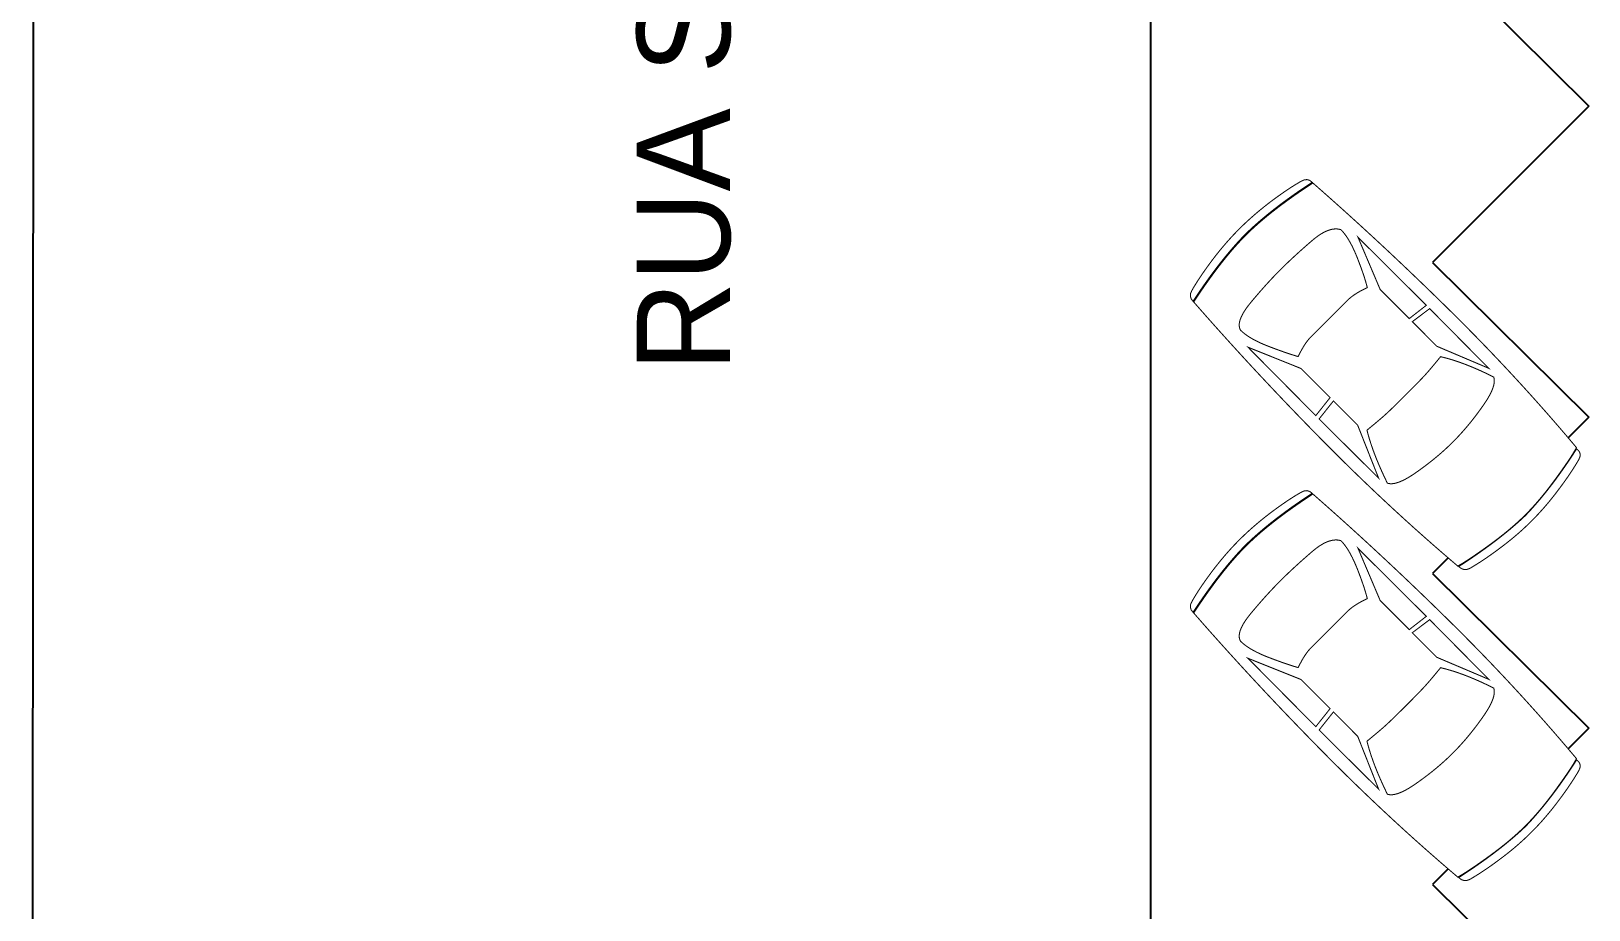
# Model space of a CAD drawing. Extents: x 346 to 515, y 162 to 297.
# Drawn here: x 352.22 to 368.92, y 220.88 to 230.3 of the extents above; entities that cross this region are included whole.
import ezdxf

# ---------------------------------------------------------------- set-up
doc = ezdxf.new("R2010")
doc.units = 0
doc.header["$LTSCALE"] = 35
for name, color, linetype in [('CAMADA_1', 7, 'CONTINUOUS'), ('LOCAÇÃO', 7, 'CONTINUOUS'), ('LPISO', 234, 'CONTINUOUS'), ('TEXTO', 2, 'CONTINUOUS')]:
    doc.layers.add(name, color=color, linetype=linetype)

msp = doc.modelspace()

# ---------------------------------------------------------------- linework, layer by layer
at = {"layer": 'CAMADA_1', "color": 1, "linetype": 'Continuous', "const_width": 0.01109}
for points in [[(365.17541, 228.18236), (365.19352, 228.20028), (365.21185, 228.21809), (365.2304, 228.23579), (365.24916, 228.25339), (365.26814, 228.27089), (365.28734, 228.28829), (365.30675, 228.3056), (365.32637, 228.32282), (365.34622, 228.33994), (365.36629, 228.35697), (365.38657, 228.37392), (365.40706, 228.39078), (365.42778, 228.40755), (365.44871, 228.42425), (365.46986, 228.44087), (365.49122, 228.45741), (365.51281, 228.47387), (365.53752, 228.49222), (365.56179, 228.51004), (365.58563, 228.52732), (365.60905, 228.54406), (365.63203, 228.56026), (365.65461, 228.57592), (365.67677, 228.59103), (365.69852, 228.6056), (365.71986, 228.61963), (365.7408, 228.6331), (365.76135, 228.64603), (365.78151, 228.6584), (365.80128, 228.67023), (365.82067, 228.6815), (365.83968, 228.69221), (365.87075, 228.70558), (365.90001, 228.70784), (365.92763, 228.69899), (365.95378, 228.67904), (365.9297, 228.66331), (365.90587, 228.64761), (365.88227, 228.63192), (365.8589, 228.61624), (365.83577, 228.60058), (365.81287, 228.58494), (365.79021, 228.5693), (365.76778, 228.55369), (365.74559, 228.53808), (365.72364, 228.52249), (365.70191, 228.50692), (365.68043, 228.49136), (365.65919, 228.47581), (365.63818, 228.46028), (365.6174, 228.44475), (365.59687, 228.42924), (365.57657, 228.41374), (365.55651, 228.39826), (365.53669, 228.38278), (365.51711, 228.36732), (365.49776, 228.35187), (365.47865, 228.33643), (365.45979, 228.321), (365.44115, 228.30558), (365.42277, 228.29017), (365.40461, 228.27478), (365.3867, 228.25939), (365.36903, 228.24401), (365.3516, 228.22865), (365.33441, 228.21329), (365.31747, 228.19794), (365.30076, 228.1826), (365.28429, 228.16727), (365.26806, 228.15194), (365.25208, 228.13663), (365.23634, 228.12132), (365.23634, 228.12132), (365.22114, 228.10575), (365.20593, 228.08993), (365.1907, 228.07386), (365.17546, 228.05754), (365.1602, 228.04096), (365.14491, 228.02414), (365.12961, 228.00707), (365.1143, 227.98975), (365.09896, 227.97219), (365.0836, 227.95437), (365.06823, 227.9363), (365.05283, 227.91798), (365.03741, 227.89942), (365.02198, 227.88061), (365.00652, 227.86155), (364.99104, 227.84223), (364.97553, 227.82268), (364.96001, 227.80287), (364.94447, 227.78282), (364.92889, 227.76252), (364.9133, 227.74197), (364.89768, 227.72117), (364.88205, 227.70012), (364.86638, 227.67883), (364.85069, 227.65729), (364.83498, 227.6355), (364.81924, 227.61347), (364.80348, 227.59119), (364.78769, 227.56866), (364.77187, 227.54589), (364.75603, 227.52287), (364.74016, 227.4996), (364.72427, 227.47609), (364.70835, 227.45233), (364.69239, 227.42832), (364.67641, 227.40407), (364.67641, 227.40407), (364.65665, 227.43038), (364.64815, 227.45832), (364.65077, 227.48788), (364.66433, 227.51906), (364.6754, 227.53837), (364.68699, 227.55802), (364.69908, 227.578), (364.71168, 227.59832), (364.72479, 227.61898), (364.73839, 227.64), (364.7525, 227.66136), (364.76712, 227.68308), (364.78223, 227.70517), (364.79783, 227.72762), (364.81394, 227.75044), (364.83053, 227.77363), (364.84763, 227.79721), (364.86521, 227.82117), (364.88328, 227.84552), (364.89964, 227.86693), (364.91609, 227.88814), (364.93264, 227.90915), (364.94929, 227.92996), (364.96603, 227.95057), (364.98287, 227.97098), (364.99982, 227.99119), (365.01687, 228.0112), (365.03403, 228.03102), (365.0513, 228.05063), (365.06868, 228.07005), (365.08617, 228.08926), (365.10378, 228.10828), (365.12151, 228.1271), (365.13935, 228.14572), (365.15732, 228.16414), (365.17541, 228.18236)], [(365.24417, 228.11348), (365.25878, 228.12794), (365.2737, 228.14246), (365.28891, 228.15704), (365.30443, 228.17169), (365.32025, 228.18639), (365.33638, 228.20115), (365.35281, 228.21597), (365.36954, 228.23085), (365.38657, 228.2458), (365.40391, 228.26079), (365.42155, 228.27585), (365.4395, 228.29097), (365.45775, 228.30615), (365.4763, 228.32138), (365.49516, 228.33668), (365.51432, 228.35203), (365.53379, 228.36744), (365.55356, 228.38291), (365.57363, 228.39843), (365.59401, 228.41402), (365.6147, 228.42966), (365.63569, 228.44536), (365.65699, 228.46112), (365.67858, 228.47694), (365.70048, 228.49281), (365.7227, 228.50874), (365.74521, 228.52474), (365.76803, 228.54078), (365.79116, 228.55688), (365.81459, 228.57304), (365.83833, 228.58926), (365.86237, 228.60553), (365.88672, 228.62186), (365.91138, 228.63825), (365.93634, 228.65469), (365.96161, 228.67119), (365.96161, 228.67119), (365.97969, 228.65535), (365.99778, 228.63948), (366.01587, 228.62359), (366.03396, 228.60767), (366.05205, 228.59172), (366.07015, 228.57574), (366.08824, 228.55974), (366.10635, 228.54371), (366.12445, 228.52766), (366.14255, 228.51157), (366.16066, 228.49546), (366.17877, 228.47933), (366.19688, 228.46316), (366.215, 228.44697), (366.23311, 228.43075), (366.25123, 228.41451), (366.26935, 228.39824), (366.28748, 228.38194), (366.3056, 228.36562), (366.32373, 228.34927), (366.34186, 228.33289), (366.35999, 228.31648), (366.37813, 228.30005), (366.39627, 228.2836), (366.4144, 228.26711), (366.43254, 228.2506), (366.45069, 228.23406), (366.46883, 228.2175), (366.48698, 228.2009), (366.50513, 228.18429), (366.52328, 228.16764), (366.54144, 228.15097), (366.55959, 228.13427), (366.57775, 228.11755), (366.59591, 228.10079), (366.61407, 228.08402), (366.63224, 228.06721), (366.6504, 228.05038), (366.66857, 228.03352), (366.68674, 228.01664), (366.70491, 227.99973), (366.72309, 227.98279), (366.74126, 227.96583), (366.75944, 227.94884), (366.77762, 227.93182), (366.7958, 227.91478), (366.81399, 227.89771), (366.83217, 227.88061), (366.85036, 227.86349), (366.86855, 227.84634), (366.88675, 227.82916), (366.90494, 227.81196), (366.92313, 227.79473), (366.94133, 227.77748), (366.95953, 227.7602), (366.97773, 227.74289), (366.99594, 227.72555), (367.01414, 227.70819), (367.03235, 227.69081), (367.05056, 227.67339), (367.06877, 227.65595), (367.08698, 227.63849), (367.10519, 227.621), (367.12341, 227.60348), (367.14163, 227.58593), (367.15985, 227.56836), (367.17807, 227.55076), (367.19629, 227.53314), (367.21452, 227.51549), (367.23274, 227.49781), (367.25097, 227.48011), (367.2692, 227.46238), (367.28743, 227.44462), (367.30566, 227.42684), (367.3239, 227.40904), (367.34214, 227.3912), (367.36038, 227.37334), (367.37861, 227.35546), (367.39685, 227.33754), (367.4151, 227.31961), (367.4151, 227.31961), (367.43288, 227.30208), (367.45064, 227.28455), (367.46838, 227.26701), (367.48608, 227.24944), (367.50376, 227.23187), (367.52142, 227.21428), (367.53904, 227.19667), (367.55664, 227.17906), (367.57422, 227.16142), (367.59177, 227.14378), (367.60929, 227.12612), (367.62678, 227.10844), (367.64425, 227.09075), (367.6617, 227.07305), (367.67911, 227.05534), (367.6965, 227.03761), (367.71387, 227.01986), (367.7312, 227.0021), (367.74852, 226.98433), (367.7658, 226.96654), (367.78306, 226.94874), (367.80029, 226.93093), (367.8175, 226.9131), (367.83468, 226.89525), (367.85183, 226.87739), (367.86896, 226.85952), (367.88606, 226.84163), (367.90314, 226.82374), (367.92019, 226.80582), (367.93721, 226.78789), (367.9542, 226.76995), (367.97118, 226.75199), (367.98812, 226.73402), (368.00504, 226.71603), (368.02193, 226.69803), (368.0388, 226.68002), (368.05564, 226.66199), (368.07245, 226.64394), (368.08924, 226.62588), (368.106, 226.60781), (368.12274, 226.58973), (368.13945, 226.57162), (368.15613, 226.55351), (368.17279, 226.53538), (368.18942, 226.51724), (368.20602, 226.49908), (368.2226, 226.4809), (368.23916, 226.46272), (368.25569, 226.44452), (368.27219, 226.4263), (368.28866, 226.40807), (368.30511, 226.38982), (368.32153, 226.37157), (368.33793, 226.35329), (368.3543, 226.335), (368.37065, 226.3167), (368.38697, 226.29838), (368.40326, 226.28005), (368.41953, 226.2617), (368.43577, 226.24334), (368.45199, 226.22497), (368.46818, 226.20657), (368.48434, 226.18817), (368.50048, 226.16975), (368.5166, 226.15132), (368.53268, 226.13287), (368.54874, 226.11441), (368.56478, 226.09593), (368.58079, 226.07744), (368.59677, 226.05893), (368.61273, 226.04041), (368.62866, 226.02187), (368.64457, 226.00332), (368.66045, 225.98476), (368.6763, 225.96618), (368.69213, 225.94758), (368.70794, 225.92897), (368.72371, 225.91035), (368.73947, 225.89171), (368.75519, 225.87306), (368.77089, 225.85439), (368.78657, 225.8357), (368.78657, 225.8357), (368.77908, 225.82189), (368.77057, 225.80692), (368.76104, 225.7908), (368.75049, 225.77352), (368.73894, 225.75509), (368.72638, 225.73552), (368.71282, 225.71481), (368.69825, 225.69296), (368.68268, 225.66998), (368.66612, 225.64586), (368.64857, 225.62061), (368.63002, 225.59423), (368.6105, 225.56673), (368.58998, 225.53811), (368.56849, 225.50838), (368.55189, 225.48568), (368.53531, 225.4633), (368.51875, 225.44123), (368.50221, 225.41948), (368.48569, 225.39804), (368.46918, 225.37691), (368.45268, 225.3561), (368.43619, 225.3356), (368.4197, 225.31541), (368.40322, 225.29554), (368.38673, 225.27598), (368.37025, 225.25674), (368.35376, 225.23781), (368.33726, 225.21919), (368.32075, 225.20088), (368.30423, 225.18289), (368.2877, 225.16521), (368.27114, 225.14785), (368.25457, 225.1308), (368.23797, 225.11407), (368.2212, 225.0975), (368.20412, 225.08096), (368.18674, 225.06444), (368.16903, 225.04795), (368.15102, 225.03146), (368.13269, 225.015), (368.11406, 224.99855), (368.09511, 224.98212), (368.07586, 224.96569), (368.0563, 224.94928), (368.03644, 224.93287), (368.01626, 224.91647), (367.99579, 224.90006), (367.975, 224.88366), (367.95391, 224.86726), (367.93252, 224.85086), (367.91082, 224.83445), (367.88883, 224.81803), (367.86652, 224.8016), (367.84392, 224.78516), (367.81431, 224.76389), (367.78579, 224.74357), (367.75836, 224.72419), (367.73202, 224.70577), (367.70678, 224.68831), (367.68263, 224.67179), (367.65956, 224.65622), (367.6376, 224.64161), (367.61673, 224.62795), (367.59695, 224.61524), (367.57826, 224.60348), (367.56067, 224.59267), (367.54416, 224.58281), (367.52876, 224.57391), (367.51444, 224.56595), (367.51444, 224.56595), (367.49585, 224.58173), (367.47727, 224.59753), (367.45871, 224.61335), (367.44016, 224.6292), (367.42163, 224.64507), (367.40311, 224.66097), (367.3846, 224.67689), (367.36611, 224.69284), (367.34763, 224.70881), (367.32917, 224.72481), (367.31072, 224.74083), (367.29228, 224.75688), (367.27386, 224.77295), (367.25544, 224.78904), (367.23705, 224.80517), (367.21867, 224.82131), (367.2003, 224.83748), (367.18194, 224.85368), (367.1636, 224.8699), (367.14528, 224.88615), (367.12696, 224.90242), (367.10866, 224.91871), (367.09037, 224.93503), (367.0721, 224.95138), (367.05384, 224.96775), (367.0356, 224.98414), (367.01736, 225.00056), (366.99914, 225.01701), (366.98094, 225.03348), (366.96275, 225.04997), (366.94457, 225.06649), (366.9264, 225.08303), (366.90825, 225.0996), (366.89011, 225.1162), (366.87199, 225.13281), (366.85388, 225.14946), (366.83578, 225.16613), (366.81769, 225.18282), (366.79962, 225.19954), (366.78156, 225.21628), (366.76352, 225.23305), (366.74549, 225.24984), (366.72747, 225.26666), (366.70946, 225.2835), (366.69147, 225.30037), (366.67349, 225.31726), (366.65553, 225.33418), (366.63757, 225.35112), (366.61963, 225.36809), (366.6017, 225.38508), (366.58379, 225.4021), (366.56589, 225.41914), (366.548, 225.4362), (366.53013, 225.45329), (366.51227, 225.47041), (366.49442, 225.48755), (366.47658, 225.50472), (366.45876, 225.52191), (366.44095, 225.53912), (366.42315, 225.55636), (366.40537, 225.57363), (366.3876, 225.59092), (366.36984, 225.60823), (366.35209, 225.62557), (366.33436, 225.64294), (366.31664, 225.66032), (366.29893, 225.67774), (366.28124, 225.69518), (366.26356, 225.71264), (366.24589, 225.73013), (366.22823, 225.74765), (366.21059, 225.76518), (366.19296, 225.78275), (366.17534, 225.80034), (366.15773, 225.81795), (366.14014, 225.83558), (366.12256, 225.85325), (366.105, 225.87094), (366.08744, 225.88865), (366.0699, 225.90639), (366.05237, 225.92415), (366.03485, 225.94194), (366.03485, 225.94194), (366.01691, 225.96018), (365.999, 225.97843), (365.98112, 225.99666), (365.96326, 226.0149), (365.94543, 226.03314), (365.92762, 226.05138), (365.90984, 226.06961), (365.89209, 226.08784), (365.87436, 226.10607), (365.85666, 226.12431), (365.83899, 226.14253), (365.82134, 226.16076), (365.80372, 226.17898), (365.78612, 226.19721), (365.76856, 226.21543), (365.75101, 226.23365), (365.7335, 226.25187), (365.71601, 226.27008), (365.69855, 226.28829), (365.68111, 226.30651), (365.6637, 226.32472), (365.64632, 226.34292), (365.62896, 226.36113), (365.61163, 226.37934), (365.59432, 226.39754), (365.57705, 226.41575), (365.5598, 226.43395), (365.54258, 226.45215), (365.52538, 226.47034), (365.50821, 226.48854), (365.49107, 226.50673), (365.47395, 226.52493), (365.45686, 226.54312), (365.4398, 226.56131), (365.42276, 226.57949), (365.40575, 226.59768), (365.38877, 226.61587), (365.37182, 226.63405), (365.35489, 226.65223), (365.33799, 226.67041), (365.32111, 226.68859), (365.30426, 226.70676), (365.28744, 226.72493), (365.27065, 226.74311), (365.25388, 226.76128), (365.23714, 226.77945), (365.22043, 226.79762), (365.20375, 226.81578), (365.18709, 226.83395), (365.17046, 226.85211), (365.15385, 226.87027), (365.13728, 226.88843), (365.12073, 226.90659), (365.1042, 226.92475), (365.08771, 226.9429), (365.07124, 226.96105), (365.0548, 226.9792), (365.03839, 226.99735), (365.022, 227.0155), (365.00564, 227.03365), (364.98931, 227.05179), (364.97301, 227.06993), (364.95673, 227.08807), (364.94048, 227.10621), (364.92426, 227.12435), (364.90807, 227.14249), (364.8919, 227.16062), (364.87576, 227.17875), (364.85965, 227.19689), (364.84357, 227.21502), (364.82751, 227.23314), (364.81148, 227.25127), (364.79548, 227.26939), (364.77951, 227.28752), (364.76356, 227.30564), (364.74764, 227.32376), (364.73175, 227.34188), (364.71589, 227.35999), (364.70005, 227.37811), (364.68425, 227.39622), (364.68425, 227.39622), (364.70093, 227.4216), (364.71756, 227.44666), (364.73412, 227.47141), (364.75061, 227.49585), (364.76704, 227.51998), (364.7834, 227.54378), (364.7997, 227.56728), (364.81594, 227.59046), (364.83211, 227.61334), (364.84821, 227.63589), (364.86425, 227.65814), (364.88022, 227.68008), (364.89614, 227.7017), (364.91198, 227.72301), (364.92776, 227.74401), (364.94348, 227.7647), (364.95913, 227.78507), (364.97471, 227.80514), (364.99024, 227.8249), (365.00569, 227.84435), (365.02108, 227.86348), (365.03641, 227.88231), (365.05167, 227.90083), (365.06686, 227.91903), (365.08199, 227.93693), (365.09706, 227.95452), (365.11206, 227.9718), (365.127, 227.98877), (365.14188, 228.00544), (365.15668, 228.02179), (365.17143, 228.03784), (365.18611, 228.05358), (365.20072, 228.06902), (365.21527, 228.08414), (365.22975, 228.09896), (365.24417, 228.11348)], [(365.61404, 227.74291), (365.59826, 227.72706), (365.58229, 227.71083), (365.56615, 227.69424), (365.54983, 227.67726), (365.53333, 227.65989), (365.51664, 227.64215), (365.49977, 227.62402), (365.48272, 227.60549), (365.46548, 227.58658), (365.44806, 227.56727), (365.43045, 227.54756), (365.41265, 227.52745), (365.39466, 227.50694), (365.37649, 227.48603), (365.35812, 227.4647), (365.33956, 227.44296), (365.32081, 227.42081), (365.30187, 227.39825), (365.27701, 227.36753), (365.25475, 227.33805), (365.23512, 227.3098), (365.21811, 227.28279), (365.20374, 227.25701), (365.19202, 227.23246), (365.18295, 227.20915), (365.17655, 227.18707), (365.17282, 227.16623), (365.17178, 227.14663), (365.17343, 227.12825), (365.17778, 227.11111), (365.18485, 227.09521), (365.18485, 227.09521), (365.19957, 227.08117), (365.21563, 227.06723), (365.23301, 227.05341), (365.25173, 227.0397), (365.27177, 227.02613), (365.29315, 227.01269), (365.31585, 226.9994), (365.33988, 226.98627), (365.36525, 226.97331), (365.39194, 226.96052), (365.41997, 226.94793), (365.44932, 226.93553), (365.48, 226.92333), (365.51087, 226.9115), (365.54078, 226.9002), (365.56971, 226.88943), (365.59766, 226.8792), (365.62462, 226.86951), (365.65059, 226.86035), (365.67556, 226.85173), (365.69952, 226.84366), (365.72246, 226.83613), (365.74438, 226.82915), (365.76528, 226.82272), (365.78513, 226.81685), (365.80394, 226.81153), (365.80394, 226.81153), (365.81933, 226.84274), (365.83465, 226.87198), (365.84991, 226.89924), (365.8651, 226.92454), (365.88022, 226.9479), (365.89527, 226.96934), (365.91026, 226.98885), (365.92519, 227.00647), (365.94004, 227.0222), (365.95401, 227.03615), (365.96924, 227.05135), (365.98574, 227.06781), (366.0035, 227.08555), (366.02255, 227.10455), (366.04287, 227.12484), (366.06448, 227.14641), (366.08739, 227.16927), (366.11159, 227.19343), (366.13709, 227.21888), (366.16238, 227.24413), (366.18647, 227.26817), (366.20934, 227.291), (366.23099, 227.31261), (366.25142, 227.333), (366.27062, 227.35217), (366.28859, 227.3701), (366.30531, 227.38679), (366.32079, 227.40224), (366.33502, 227.41644), (366.33502, 227.41644), (366.35078, 227.43127), (366.36841, 227.44614), (366.38791, 227.46105), (366.40928, 227.47598), (366.43252, 227.49091), (366.45764, 227.50583), (366.48462, 227.52073), (366.51348, 227.53559), (366.54421, 227.5504), (366.53948, 227.56978), (366.53411, 227.59012), (366.52811, 227.61141), (366.52148, 227.63365), (366.51423, 227.65684), (366.50636, 227.68098), (366.49789, 227.70607), (366.48883, 227.7321), (366.47917, 227.75907), (366.46892, 227.78697), (366.4581, 227.81581), (366.44671, 227.84559), (366.43476, 227.8763), (366.42226, 227.90665), (366.40964, 227.93575), (366.39689, 227.96359), (366.38402, 227.99017), (366.37102, 228.01548), (366.3579, 228.0395), (366.34465, 228.06223), (366.33128, 228.08365), (366.31778, 228.10376), (366.30416, 228.12255), (366.29042, 228.14001), (366.27654, 228.15612), (366.26254, 228.17089), (366.24395, 228.17583), (366.22474, 228.17866), (366.20492, 228.17938), (366.18447, 228.178), (366.16342, 228.17451), (366.14175, 228.16892), (366.11946, 228.16122), (366.09656, 228.15142), (366.07304, 228.13951), (366.0489, 228.12549), (366.02416, 228.10937), (365.99879, 228.09114), (365.97281, 228.0708), (365.94622, 228.04836), (365.94622, 228.04836), (365.92407, 228.02924), (365.90225, 228.01026), (365.88076, 227.99143), (365.85959, 227.97274), (365.83875, 227.95419), (365.81823, 227.93579), (365.79804, 227.91753), (365.77817, 227.89942), (365.75864, 227.88146), (365.73942, 227.86363), (365.72054, 227.84596), (365.70197, 227.82842), (365.68373, 227.81103), (365.66582, 227.79378), (365.64824, 227.77668), (365.63098, 227.75972), (365.61404, 227.74291)], [(366.68269, 227.53023), (366.99426, 227.21808), (367.17732, 227.36078), (366.4454, 228.08884), (366.68269, 227.53023)], [(367.8457, 226.68592), (367.21301, 227.32503), (367.02733, 227.18495), (367.29015, 226.92163), (367.8457, 226.68592)], [(365.26569, 226.91134), (365.99238, 226.17805), (366.14588, 226.37129), (365.83432, 226.68345), (365.26569, 226.91134)], [(366.95516, 226.39928), (366.92769, 226.37192), (366.90178, 226.34622), (366.87742, 226.32216), (366.8546, 226.29975), (366.83331, 226.27896), (366.81354, 226.2598), (366.79527, 226.24224), (366.77849, 226.22629), (366.7632, 226.21192), (366.74939, 226.19912), (366.73553, 226.18654), (366.72011, 226.17282), (366.70312, 226.15795), (366.68459, 226.14196), (366.6645, 226.12483), (366.64288, 226.10659), (366.61971, 226.08722), (366.59501, 226.06675), (366.56878, 226.04517), (366.54103, 226.02249), (366.54651, 226.00115), (366.5523, 225.97962), (366.55841, 225.9579), (366.56484, 225.93599), (366.57158, 225.91387), (366.57865, 225.89156), (366.58602, 225.86905), (366.59372, 225.84634), (366.60173, 225.82342), (366.61006, 225.8003), (366.61871, 225.77697), (366.62768, 225.75344), (366.63696, 225.7297), (366.64656, 225.70575), (366.65648, 225.68158), (366.66671, 225.65721), (366.67727, 225.63261), (366.68814, 225.6078), (366.69932, 225.58277), (366.71083, 225.55752), (366.72265, 225.53206), (366.73479, 225.50636), (366.74725, 225.48045), (366.76002, 225.45431), (366.77562, 225.45017), (366.79267, 225.44823), (366.81118, 225.44851), (366.83115, 225.45101), (366.85257, 225.45574), (366.87545, 225.46271), (366.89978, 225.47194), (366.92557, 225.48343), (366.95281, 225.49719), (366.98151, 225.51322), (367.01167, 225.53155), (367.04328, 225.55217), (367.07635, 225.57511), (367.09932, 225.59135), (367.12198, 225.60766), (367.14434, 225.62405), (367.1664, 225.6405), (367.18814, 225.65701), (367.20958, 225.67358), (367.23071, 225.69021), (367.25153, 225.7069), (367.27204, 225.72364), (367.29224, 225.74044), (367.31213, 225.75728), (367.33171, 225.77418), (367.35097, 225.79111), (367.36992, 225.8081), (367.38855, 225.82512), (367.40687, 225.84218), (367.42488, 225.85927), (367.44256, 225.8764), (367.45993, 225.89356), (367.45993, 225.89356), (367.47738, 225.91115), (367.49476, 225.92902), (367.51206, 225.94717), (367.5293, 225.9656), (367.54647, 225.98431), (367.56357, 226.00331), (367.5806, 226.0226), (367.59756, 226.04218), (367.61446, 226.06205), (367.63129, 226.08222), (367.64806, 226.10269), (367.66477, 226.12346), (367.68141, 226.14453), (367.69799, 226.1659), (367.71451, 226.18759), (367.73097, 226.20958), (367.74737, 226.23188), (367.76371, 226.2545), (367.77999, 226.27743), (367.77999, 226.27743), (367.8028, 226.31027), (367.82332, 226.34168), (367.84156, 226.37166), (367.85753, 226.40021), (367.87123, 226.42732), (367.88266, 226.45298), (367.89183, 226.47719), (367.89874, 226.49995), (367.90341, 226.52126), (367.90582, 226.54109), (367.90599, 226.55947), (367.90393, 226.57637), (367.89963, 226.59178), (367.87309, 226.60502), (367.84681, 226.6179), (367.82077, 226.63041), (367.79499, 226.64256), (367.76945, 226.65434), (367.74416, 226.66577), (367.71912, 226.67684), (367.69433, 226.68754), (367.66978, 226.69788), (367.64547, 226.70787), (367.62141, 226.7175), (367.59758, 226.72676), (367.574, 226.73567), (367.55066, 226.74422), (367.52755, 226.75241), (367.50468, 226.76024), (367.48205, 226.76772), (367.45965, 226.77484), (367.43749, 226.78161), (367.41556, 226.78802), (367.39385, 226.79407), (367.37238, 226.79977), (367.35114, 226.80511), (367.33012, 226.8101), (367.30577, 226.78024), (367.28272, 226.7522), (367.26097, 226.72599), (367.24054, 226.70159), (367.22142, 226.67903), (367.20364, 226.65832), (367.18719, 226.63945), (367.17208, 226.62244), (367.15833, 226.60729), (367.14546, 226.59346), (367.13092, 226.57805), (367.11472, 226.5611), (367.09686, 226.54259), (367.07734, 226.52254), (367.05618, 226.50095), (367.03337, 226.47782), (367.00893, 226.45316), (366.98286, 226.42698), (366.95516, 226.39928)], [(366.44178, 226.07484), (366.18156, 226.33555), (366.02806, 226.14231), (366.66599, 225.50841), (366.44178, 226.07484)], [(368.24232, 225.10971), (368.25779, 225.12599), (368.27324, 225.14248), (368.28868, 225.15917), (368.3041, 225.17608), (368.31951, 225.19319), (368.3349, 225.2105), (368.35027, 225.22802), (368.36563, 225.24575), (368.38097, 225.26369), (368.3963, 225.28182), (368.41161, 225.30016), (368.42691, 225.3187), (368.44218, 225.33744), (368.45744, 225.35639), (368.47269, 225.37553), (368.48792, 225.39487), (368.50314, 225.41442), (368.51834, 225.43416), (368.53351, 225.4541), (368.54868, 225.47423), (368.56383, 225.49456), (368.57896, 225.51509), (368.59409, 225.53581), (368.60919, 225.55673), (368.62427, 225.57784), (368.63934, 225.59914), (368.6544, 225.62064), (368.66944, 225.64232), (368.68446, 225.6642), (368.69947, 225.68627), (368.71446, 225.70853), (368.72943, 225.73097), (368.74439, 225.75361), (368.75933, 225.77643), (368.77426, 225.79944), (368.78917, 225.82263), (368.78917, 225.82263), (368.81365, 225.79841), (368.82571, 225.77142), (368.82536, 225.74151), (368.81259, 225.7085), (368.80137, 225.68934), (368.78967, 225.6698), (368.7775, 225.6499), (368.76486, 225.62964), (368.75174, 225.60902), (368.73815, 225.58805), (368.72406, 225.56672), (368.70949, 225.54504), (368.69444, 225.52302), (368.67889, 225.50065), (368.66284, 225.47795), (368.6463, 225.45491), (368.62926, 225.43153), (368.6117, 225.40782), (368.59364, 225.38378), (368.57757, 225.36237), (368.56138, 225.34116), (368.54505, 225.32016), (368.52861, 225.29935), (368.51204, 225.27875), (368.49536, 225.25835), (368.47855, 225.23816), (368.46162, 225.21818), (368.44458, 225.19841), (368.42742, 225.17884), (368.41014, 225.15948), (368.39275, 225.14033), (368.37525, 225.1214), (368.35763, 225.10267), (368.3399, 225.08417), (368.32206, 225.06587), (368.30412, 225.0478), (368.28587, 225.02975), (368.26744, 225.01184), (368.24883, 224.99407), (368.23002, 224.97644), (368.21103, 224.95895), (368.19185, 224.94159), (368.17247, 224.92437), (368.1529, 224.90727), (368.13313, 224.8903), (368.11316, 224.87346), (368.09299, 224.85674), (368.07261, 224.84015), (368.05203, 224.82367), (368.03124, 224.80731), (368.01024, 224.79106), (367.98903, 224.77493), (367.9676, 224.75891), (367.94353, 224.74089), (367.91979, 224.72338), (367.89638, 224.70638), (367.8733, 224.68988), (367.85056, 224.67388), (367.82817, 224.65837), (367.80611, 224.64335), (367.78441, 224.62883), (367.76306, 224.61479), (367.74205, 224.60123), (367.72141, 224.58815), (367.70113, 224.57554), (367.68121, 224.56342), (367.66165, 224.55176), (367.64247, 224.54057), (367.6111, 224.52952), (367.58105, 224.52908), (367.55231, 224.53943), (367.52489, 224.56072), (367.54861, 224.57608), (367.57211, 224.59143), (367.5954, 224.60677), (367.61847, 224.6221), (367.64134, 224.63741), (367.66398, 224.65272), (367.68641, 224.66802), (367.70863, 224.68331), (367.73063, 224.69859), (367.75241, 224.71387), (367.77398, 224.72913), (367.79533, 224.74439), (367.81647, 224.75965), (367.83738, 224.7749), (367.85809, 224.79014), (367.87857, 224.80537), (367.89884, 224.82061), (367.91889, 224.83583), (367.93872, 224.85106), (367.95833, 224.86628), (367.97773, 224.8815), (367.99691, 224.89671), (368.01586, 224.91192), (368.0346, 224.92713), (368.05312, 224.94234), (368.07142, 224.95755), (368.0895, 224.97276), (368.10737, 224.98797), (368.12501, 225.00318), (368.14243, 225.01839), (368.15963, 225.03361), (368.17661, 225.04882), (368.19337, 225.06404), (368.20991, 225.07926), (368.22622, 225.09448), (368.24232, 225.10971)], [(365.17543, 224.84883), (365.19354, 224.86674), (365.21187, 224.88455), (365.23042, 224.90225), (365.24918, 224.91986), (365.26816, 224.93736), (365.28736, 224.95476), (365.30677, 224.97207), (365.32639, 224.98928), (365.34624, 225.00641), (365.36631, 225.02344), (365.38659, 225.04038), (365.40708, 225.05724), (365.4278, 225.07402), (365.44873, 225.09072), (365.46988, 225.10733), (365.49124, 225.12387), (365.51283, 225.14034), (365.53754, 225.15869), (365.56181, 225.17651), (365.58565, 225.19378), (365.60907, 225.21052), (365.63205, 225.22672), (365.65463, 225.24238), (365.67679, 225.2575), (365.69853, 225.27207), (365.71988, 225.28609), (365.74082, 225.29957), (365.76137, 225.3125), (365.78153, 225.32487), (365.8013, 225.3367), (365.82069, 225.34797), (365.8397, 225.35868), (365.87077, 225.37204), (365.90003, 225.37431), (365.92765, 225.36546), (365.95379, 225.3455), (365.92972, 225.32978), (365.90589, 225.31408), (365.88229, 225.29839), (365.85892, 225.28271), (365.83579, 225.26705), (365.81289, 225.2514), (365.79023, 225.23577), (365.7678, 225.22015), (365.74561, 225.20455), (365.72365, 225.18896), (365.70193, 225.17339), (365.68045, 225.15782), (365.65921, 225.14228), (365.6382, 225.12674), (365.61742, 225.11122), (365.59689, 225.09571), (365.57659, 225.08021), (365.55653, 225.06472), (365.53671, 225.04925), (365.51712, 225.03379), (365.49778, 225.01834), (365.47867, 225.0029), (365.45981, 224.98747), (365.44117, 224.97205), (365.42278, 224.95664), (365.40463, 224.94125), (365.38672, 224.92586), (365.36905, 224.91048), (365.35162, 224.89511), (365.33443, 224.87975), (365.31749, 224.86441), (365.30078, 224.84907), (365.28431, 224.83373), (365.26808, 224.81841), (365.2521, 224.8031), (365.23636, 224.78779), (365.23636, 224.78779), (365.22116, 224.77222), (365.20595, 224.7564), (365.19072, 224.74032), (365.17548, 224.724), (365.16022, 224.70743), (365.14493, 224.69061), (365.12963, 224.67354), (365.11432, 224.65622), (365.09898, 224.63865), (365.08362, 224.62083), (365.06825, 224.60277), (365.05285, 224.58445), (365.03743, 224.56589), (365.022, 224.54707), (365.00654, 224.52801), (364.99105, 224.5087), (364.97555, 224.48915), (364.96003, 224.46934), (364.94448, 224.44928), (364.92891, 224.42898), (364.91332, 224.40843), (364.8977, 224.38764), (364.88207, 224.36659), (364.8664, 224.3453), (364.85071, 224.32376), (364.835, 224.30197), (364.81926, 224.27994), (364.8035, 224.25766), (364.78771, 224.23513), (364.77189, 224.21236), (364.75605, 224.18933), (364.74018, 224.16607), (364.72429, 224.14255), (364.70836, 224.11879), (364.69241, 224.09479), (364.67643, 224.07053), (364.67643, 224.07053), (364.65667, 224.09685), (364.64817, 224.12479), (364.65079, 224.15434), (364.66435, 224.18552), (364.67542, 224.20484), (364.68701, 224.22449), (364.6991, 224.24447), (364.7117, 224.26479), (364.72481, 224.28545), (364.73841, 224.30646), (364.75252, 224.32783), (364.76713, 224.34955), (364.78224, 224.37163), (364.79785, 224.39408), (364.81396, 224.41691), (364.83055, 224.4401), (364.84765, 224.46368), (364.86523, 224.48764), (364.8833, 224.51199), (364.89966, 224.5334), (364.91611, 224.55461), (364.93266, 224.57562), (364.94931, 224.59642), (364.96605, 224.61703), (364.98289, 224.63744), (364.99984, 224.65766), (365.01689, 224.67767), (365.03405, 224.69748), (365.05132, 224.7171), (365.0687, 224.73651), (365.08619, 224.75573), (365.1038, 224.77475), (365.12153, 224.79357), (365.13937, 224.81219), (365.15734, 224.83061), (365.17543, 224.84883)], [(365.24419, 224.77994), (365.2588, 224.79441), (365.27372, 224.80893), (365.28893, 224.82351), (365.30445, 224.83815), (365.32027, 224.85286), (365.3364, 224.86762), (365.35283, 224.88244), (365.36956, 224.89732), (365.38659, 224.91226), (365.40393, 224.92726), (365.42157, 224.94232), (365.43952, 224.95744), (365.45777, 224.97262), (365.47632, 224.98785), (365.49518, 225.00314), (365.51434, 225.0185), (365.53381, 225.03391), (365.55358, 225.04938), (365.57365, 225.0649), (365.59403, 225.08049), (365.61472, 225.09613), (365.63571, 225.11183), (365.657, 225.12759), (365.6786, 225.14341), (365.7005, 225.15928), (365.72272, 225.17521), (365.74523, 225.1912), (365.76805, 225.20725), (365.79118, 225.22335), (365.81461, 225.23951), (365.83835, 225.25573), (365.86239, 225.272), (365.88674, 225.28833), (365.9114, 225.30472), (365.93636, 225.32116), (365.96163, 225.33766), (365.96163, 225.33766), (365.97971, 225.32182), (365.9978, 225.30595), (366.01588, 225.29006), (366.03398, 225.27413), (366.05207, 225.25818), (366.07017, 225.24221), (366.08826, 225.22621), (366.10636, 225.21018), (366.12447, 225.19412), (366.14257, 225.17804), (366.16068, 225.16193), (366.17879, 225.1458), (366.1969, 225.12963), (366.21502, 225.11344), (366.23313, 225.09722), (366.25125, 225.08098), (366.26937, 225.06471), (366.2875, 225.04841), (366.30562, 225.03209), (366.32375, 225.01574), (366.34188, 224.99936), (366.36001, 224.98295), (366.37815, 224.96652), (366.39629, 224.95006), (366.41442, 224.93358), (366.43256, 224.91707), (366.45071, 224.90053), (366.46885, 224.88396), (366.487, 224.86737), (366.50515, 224.85075), (366.5233, 224.83411), (366.54145, 224.81744), (366.55961, 224.80074), (366.57777, 224.78401), (366.59593, 224.76726), (366.61409, 224.75049), (366.63226, 224.73368), (366.65042, 224.71685), (366.66859, 224.69999), (366.68676, 224.68311), (366.70493, 224.6662), (366.72311, 224.64926), (366.74128, 224.63229), (366.75946, 224.6153), (366.77764, 224.59829), (366.79582, 224.58124), (366.81401, 224.56418), (366.83219, 224.54708), (366.85038, 224.52996), (366.86857, 224.51281), (366.88677, 224.49563), (366.90496, 224.47843), (366.92315, 224.4612), (366.94135, 224.44394), (366.95955, 224.42666), (366.97775, 224.40935), (366.99596, 224.39202), (367.01416, 224.37466), (367.03237, 224.35727), (367.05058, 224.33986), (367.06879, 224.32242), (367.087, 224.30495), (367.10521, 224.28746), (367.12343, 224.26994), (367.14165, 224.2524), (367.15986, 224.23483), (367.17809, 224.21723), (367.19631, 224.1996), (367.21454, 224.18196), (367.23276, 224.16428), (367.25099, 224.14657), (367.26922, 224.12885), (367.28745, 224.11109), (367.30568, 224.09331), (367.32392, 224.0755), (367.34216, 224.05767), (367.3604, 224.03981), (367.37863, 224.02193), (367.39687, 224.00401), (367.41512, 223.98607), (367.41512, 223.98607), (367.4329, 223.96855), (367.45066, 223.95102), (367.4684, 223.93347), (367.4861, 223.91591), (367.50378, 223.89834), (367.52144, 223.88074), (367.53906, 223.86314), (367.55666, 223.84552), (367.57424, 223.82789), (367.59179, 223.81025), (367.60931, 223.79259), (367.6268, 223.77491), (367.64427, 223.75722), (367.66172, 223.73952), (367.67913, 223.7218), (367.69652, 223.70407), (367.71389, 223.68633), (367.73122, 223.66857), (367.74854, 223.6508), (367.76582, 223.63301), (367.78308, 223.61521), (367.80031, 223.59739), (367.81752, 223.57956), (367.8347, 223.56172), (367.85185, 223.54386), (367.86898, 223.52599), (367.88608, 223.5081), (367.90316, 223.4902), (367.92021, 223.47229), (367.93723, 223.45436), (367.95422, 223.43641), (367.9712, 223.41846), (367.98814, 223.40048), (368.00506, 223.3825), (368.02195, 223.3645), (368.03882, 223.34648), (368.05566, 223.32846), (368.07247, 223.31041), (368.08926, 223.29235), (368.10602, 223.27428), (368.12276, 223.25619), (368.13947, 223.23809), (368.15615, 223.21998), (368.17281, 223.20185), (368.18944, 223.1837), (368.20604, 223.16555), (368.22262, 223.14737), (368.23918, 223.12918), (368.25571, 223.11098), (368.2722, 223.09277), (368.28868, 223.07454), (368.30513, 223.05629), (368.32155, 223.03803), (368.33795, 223.01976), (368.35432, 223.00147), (368.37067, 222.98316), (368.38699, 222.96485), (368.40328, 222.94652), (368.41955, 222.92817), (368.43579, 222.90981), (368.45201, 222.89143), (368.4682, 222.87304), (368.48436, 222.85464), (368.5005, 222.83622), (368.51662, 222.81779), (368.5327, 222.79934), (368.54876, 222.78088), (368.5648, 222.7624), (368.58081, 222.7439), (368.59679, 222.7254), (368.61275, 222.70688), (368.62868, 222.68834), (368.64459, 222.66979), (368.66047, 222.65122), (368.67632, 222.63264), (368.69215, 222.61405), (368.70796, 222.59544), (368.72373, 222.57682), (368.73949, 222.55818), (368.75521, 222.53952), (368.77091, 222.52086), (368.78659, 222.50217), (368.78659, 222.50217), (368.7791, 222.48836), (368.77059, 222.47339), (368.76106, 222.45726), (368.75051, 222.43999), (368.73896, 222.42156), (368.7264, 222.40199), (368.71283, 222.38128), (368.69827, 222.35943), (368.6827, 222.33644), (368.66614, 222.31233), (368.64859, 222.28708), (368.63004, 222.2607), (368.61052, 222.2332), (368.59, 222.20458), (368.56851, 222.17484), (368.55191, 222.15215), (368.53533, 222.12977), (368.51877, 222.1077), (368.50223, 222.08595), (368.48571, 222.06451), (368.4692, 222.04338), (368.4527, 222.02257), (368.4362, 222.00207), (368.41972, 221.98188), (368.40324, 221.96201), (368.38675, 221.94245), (368.37027, 221.92321), (368.35378, 221.90427), (368.33728, 221.88566), (368.32077, 221.86735), (368.30425, 221.84936), (368.28772, 221.83168), (368.27116, 221.81432), (368.25459, 221.79727), (368.23799, 221.78053), (368.22122, 221.76397), (368.20414, 221.74743), (368.18675, 221.73091), (368.16905, 221.71441), (368.15104, 221.69793), (368.13271, 221.68147), (368.11408, 221.66502), (368.09513, 221.64859), (368.07588, 221.63216), (368.05632, 221.61574), (368.03646, 221.59934), (368.01628, 221.58293), (367.9958, 221.56653), (367.97502, 221.55013), (367.95393, 221.53373), (367.93254, 221.51732), (367.91084, 221.50091), (367.88885, 221.4845), (367.86654, 221.46807), (367.84394, 221.45163), (367.81433, 221.43036), (367.78581, 221.41003), (367.75838, 221.39066), (367.73204, 221.37224), (367.70679, 221.35477), (367.68265, 221.33826), (367.65958, 221.32269), (367.63762, 221.30808), (367.61675, 221.29441), (367.59697, 221.2817), (367.57828, 221.26994), (367.56069, 221.25913), (367.54418, 221.24928), (367.52878, 221.24037), (367.51446, 221.23242), (367.51446, 221.23242), (367.49587, 221.2482), (367.47729, 221.264), (367.45873, 221.27982), (367.44018, 221.29567), (367.42165, 221.31154), (367.40313, 221.32744), (367.38462, 221.34336), (367.36613, 221.35931), (367.34765, 221.37528), (367.32919, 221.39127), (367.31073, 221.4073), (367.2923, 221.42334), (367.27388, 221.43941), (367.25546, 221.45551), (367.23707, 221.47163), (367.21869, 221.48778), (367.20032, 221.50395), (367.18196, 221.52015), (367.16362, 221.53637), (367.1453, 221.55261), (367.12698, 221.56889), (367.10868, 221.58518), (367.09039, 221.6015), (367.07212, 221.61784), (367.05386, 221.63422), (367.03561, 221.65061), (367.01738, 221.66703), (366.99916, 221.68348), (366.98096, 221.69994), (366.96276, 221.71644), (366.94459, 221.73296), (366.92642, 221.7495), (366.90827, 221.76607), (366.89013, 221.78266), (366.87201, 221.79928), (366.8539, 221.81593), (366.8358, 221.83259), (366.81771, 221.84929), (366.79964, 221.86601), (366.78158, 221.88275), (366.76354, 221.89952), (366.74551, 221.91631), (366.72749, 221.93313), (366.70948, 221.94997), (366.69149, 221.96684), (366.67351, 221.98373), (366.65554, 222.00065), (366.63759, 222.01759), (366.61965, 222.03456), (366.60172, 222.05155), (366.58381, 222.06856), (366.56591, 222.0856), (366.54802, 222.10267), (366.53015, 222.11976), (366.51228, 222.13688), (366.49444, 222.15402), (366.4766, 222.17118), (366.45878, 222.18837), (366.44097, 222.20559), (366.42317, 222.22283), (366.40539, 222.2401), (366.38762, 222.25738), (366.36986, 222.2747), (366.35211, 222.29204), (366.33438, 222.3094), (366.31666, 222.32679), (366.29895, 222.34421), (366.28126, 222.36165), (366.26358, 222.37911), (366.24591, 222.3966), (366.22825, 222.41411), (366.21061, 222.43165), (366.19298, 222.44922), (366.17536, 222.4668), (366.15775, 222.48442), (366.14016, 222.50205), (366.12258, 222.51972), (366.10501, 222.53741), (366.08746, 222.55512), (366.06991, 222.57286), (366.05239, 222.59062), (366.03487, 222.60841), (366.03487, 222.60841), (366.01693, 222.62665), (365.99902, 222.64489), (365.98114, 222.66313), (365.96328, 222.68137), (365.94545, 222.69961), (365.92764, 222.71785), (365.90986, 222.73608), (365.89211, 222.75431), (365.87438, 222.77254), (365.85668, 222.79077), (365.83901, 222.809), (365.82136, 222.82723), (365.80374, 222.84545), (365.78614, 222.86367), (365.76858, 222.88189), (365.75103, 222.90011), (365.73352, 222.91833), (365.71603, 222.93655), (365.69857, 222.95476), (365.68113, 222.97297), (365.66372, 222.99118), (365.64633, 223.00939), (365.62898, 223.0276), (365.61165, 223.04581), (365.59434, 223.06401), (365.57707, 223.08221), (365.55982, 223.10042), (365.5426, 223.11861), (365.5254, 223.13681), (365.50823, 223.15501), (365.49109, 223.1732), (365.47397, 223.19139), (365.45688, 223.20959), (365.43982, 223.22777), (365.42278, 223.24596), (365.40577, 223.26415), (365.38879, 223.28233), (365.37183, 223.30051), (365.3549, 223.3187), (365.33801, 223.33688), (365.32113, 223.35505), (365.30428, 223.37323), (365.28746, 223.3914), (365.27067, 223.40958), (365.2539, 223.42774), (365.23716, 223.44592), (365.22045, 223.46408), (365.20376, 223.48225), (365.18711, 223.50041), (365.17048, 223.51858), (365.15387, 223.53674), (365.13729, 223.5549), (365.12075, 223.57305), (365.10422, 223.59121), (365.08773, 223.60936), (365.07126, 223.62752), (365.05482, 223.64567), (365.03841, 223.66382), (365.02202, 223.68197), (365.00566, 223.70011), (364.98933, 223.71826), (364.97303, 223.7364), (364.95675, 223.75454), (364.9405, 223.77268), (364.92428, 223.79082), (364.90809, 223.80896), (364.89192, 223.82709), (364.87578, 223.84522), (364.85967, 223.86335), (364.84359, 223.88148), (364.82753, 223.89961), (364.8115, 223.91774), (364.7955, 223.93586), (364.77953, 223.95398), (364.76358, 223.97211), (364.74766, 223.99022), (364.73177, 224.00834), (364.71591, 224.02646), (364.70007, 224.04457), (364.68427, 224.06269), (364.68427, 224.06269), (364.70095, 224.08807), (364.71758, 224.11313), (364.73414, 224.13788), (364.75063, 224.16232), (364.76706, 224.18644), (364.78342, 224.21025), (364.79972, 224.23375), (364.81596, 224.25693), (364.83213, 224.27981), (364.84823, 224.30236), (364.86427, 224.32461), (364.88024, 224.34654), (364.89616, 224.36817), (364.912, 224.38948), (364.92778, 224.41048), (364.9435, 224.43116), (364.95914, 224.45154), (364.97473, 224.47161), (364.99025, 224.49137), (365.00571, 224.51081), (365.0211, 224.52995), (365.03643, 224.54878), (365.05169, 224.56729), (365.06688, 224.5855), (365.08201, 224.6034), (365.09708, 224.62099), (365.11208, 224.63827), (365.12702, 224.65524), (365.1419, 224.6719), (365.1567, 224.68826), (365.17144, 224.70431), (365.18613, 224.72005), (365.20074, 224.73549), (365.21529, 224.75061), (365.22977, 224.76543), (365.24419, 224.77994)], [(365.61406, 224.40938), (365.59828, 224.39353), (365.58231, 224.3773), (365.56617, 224.3607), (365.54985, 224.34372), (365.53334, 224.32636), (365.51666, 224.30862), (365.49979, 224.29048), (365.48274, 224.27196), (365.4655, 224.25305), (365.44808, 224.23374), (365.43047, 224.21403), (365.41267, 224.19392), (365.39468, 224.17341), (365.37651, 224.1525), (365.35814, 224.13117), (365.33958, 224.10943), (365.32083, 224.08728), (365.30189, 224.06471), (365.27703, 224.034), (365.25477, 224.00451), (365.23514, 223.97627), (365.21813, 223.94925), (365.20376, 223.92347), (365.19204, 223.89893), (365.18297, 223.87562), (365.17657, 223.85354), (365.17284, 223.8327), (365.1718, 223.81309), (365.17345, 223.79472), (365.1778, 223.77758), (365.18487, 223.76168), (365.18487, 223.76168), (365.19959, 223.74764), (365.21565, 223.7337), (365.23303, 223.71988), (365.25175, 223.70617), (365.27179, 223.69259), (365.29316, 223.67916), (365.31587, 223.66587), (365.3399, 223.65274), (365.36527, 223.63978), (365.39196, 223.62699), (365.41999, 223.61439), (365.44934, 223.60199), (365.48002, 223.58979), (365.51089, 223.57797), (365.54079, 223.56667), (365.56972, 223.5559), (365.59768, 223.54567), (365.62464, 223.53597), (365.65061, 223.52682), (365.67558, 223.5182), (365.69954, 223.51012), (365.72248, 223.5026), (365.7444, 223.49562), (365.7653, 223.48919), (365.78515, 223.48331), (365.80396, 223.47799), (365.80396, 223.47799), (365.81935, 223.50921), (365.83467, 223.53845), (365.84993, 223.56571), (365.86512, 223.59101), (365.88024, 223.61437), (365.89529, 223.6358), (365.91028, 223.65532), (365.9252, 223.67294), (365.94006, 223.68867), (365.95403, 223.70261), (365.96926, 223.71782), (365.98576, 223.73428), (366.00352, 223.75202), (366.02257, 223.77102), (366.04289, 223.79131), (366.0645, 223.81288), (366.08741, 223.83574), (366.1116, 223.85989), (366.13711, 223.88535), (366.1624, 223.9106), (366.18649, 223.93464), (366.20936, 223.95746), (366.23101, 223.97908), (366.25144, 223.99947), (366.27064, 224.01863), (366.28861, 224.03656), (366.30533, 224.05326), (366.32081, 224.06871), (366.33504, 224.08291), (366.33504, 224.08291), (366.3508, 224.09774), (366.36843, 224.11261), (366.38793, 224.12752), (366.4093, 224.14244), (366.43254, 224.15738), (366.45766, 224.1723), (366.48464, 224.1872), (366.5135, 224.20206), (366.54422, 224.21687), (366.5395, 224.23625), (366.53413, 224.25658), (366.52813, 224.27788), (366.5215, 224.30012), (366.51424, 224.32331), (366.50638, 224.34745), (366.49791, 224.37254), (366.48885, 224.39856), (366.47919, 224.42553), (366.46894, 224.45344), (366.45812, 224.48228), (366.44673, 224.51206), (366.43478, 224.54276), (366.42228, 224.57311), (366.40966, 224.60221), (366.39691, 224.63006), (366.38404, 224.65664), (366.37104, 224.68195), (366.35792, 224.70597), (366.34467, 224.72869), (366.3313, 224.75012), (366.3178, 224.77023), (366.30418, 224.78902), (366.29043, 224.80648), (366.27656, 224.82259), (366.26256, 224.83736), (366.24397, 224.8423), (366.22476, 224.84513), (366.20494, 224.84585), (366.18449, 224.84447), (366.16344, 224.84098), (366.14177, 224.83539), (366.11948, 224.82769), (366.09658, 224.81788), (366.07306, 224.80597), (366.04892, 224.79196), (366.02418, 224.77583), (365.99881, 224.75761), (365.97283, 224.73727), (365.94624, 224.71483), (365.94624, 224.71483), (365.92409, 224.69571), (365.90227, 224.67673), (365.88078, 224.65789), (365.85961, 224.6392), (365.83877, 224.62066), (365.81825, 224.60226), (365.79806, 224.584), (365.77819, 224.56589), (365.75866, 224.54793), (365.73944, 224.5301), (365.72055, 224.51242), (365.70199, 224.49489), (365.68375, 224.4775), (365.66584, 224.46025), (365.64825, 224.44315), (365.631, 224.42619), (365.61406, 224.40938)], [(366.68271, 224.1967), (366.99428, 223.88455), (367.17734, 224.02725), (366.44542, 224.75531), (366.68271, 224.1967)], [(367.84572, 223.35238), (367.21302, 223.9915), (367.02734, 223.85142), (367.29017, 223.5881), (367.84572, 223.35238)], [(365.26571, 223.5778), (365.9924, 222.84452), (366.1459, 223.03776), (365.83433, 223.34991), (365.26571, 223.5778)], [(366.95518, 223.06575), (366.92771, 223.03838), (366.9018, 223.01268), (366.87744, 222.98863), (366.85462, 222.96622), (366.83333, 222.94543), (366.81356, 222.92627), (366.79529, 222.90871), (366.77851, 222.89275), (366.76322, 222.87838), (366.74941, 222.86559), (366.73555, 222.85301), (366.72013, 222.83928), (366.70314, 222.82442), (366.68461, 222.80842), (366.66452, 222.7913), (366.6429, 222.77305), (366.61973, 222.75369), (366.59503, 222.73322), (366.5688, 222.71164), (366.54105, 222.68895), (366.54653, 222.66762), (366.55232, 222.64609), (366.55843, 222.62437), (366.56486, 222.60246), (366.5716, 222.58034), (366.57867, 222.55803), (366.58604, 222.53552), (366.59374, 222.5128), (366.60175, 222.48989), (366.61008, 222.46677), (366.61873, 222.44344), (366.6277, 222.41991), (366.63698, 222.39617), (366.64658, 222.37221), (366.6565, 222.34805), (366.66673, 222.32367), (366.67729, 222.29908), (366.68816, 222.27427), (366.69934, 222.24924), (366.71085, 222.22399), (366.72267, 222.19852), (366.73481, 222.17283), (366.74727, 222.14692), (366.76004, 222.12077), (366.77564, 222.11663), (366.79269, 222.1147), (366.8112, 222.11497), (366.83117, 222.11747), (366.85259, 222.1222), (366.87547, 222.12918), (366.8998, 222.13841), (366.92559, 222.1499), (366.95283, 222.16365), (366.98153, 222.17969), (367.01169, 222.19802), (367.0433, 222.21864), (367.07637, 222.24157), (367.09934, 222.25782), (367.122, 222.27413), (367.14436, 222.29051), (367.16641, 222.30696), (367.18816, 222.32347), (367.2096, 222.34005), (367.23073, 222.35668), (367.25155, 222.37337), (367.27206, 222.39011), (367.29226, 222.40691), (367.31215, 222.42375), (367.33173, 222.44064), (367.35099, 222.45758), (367.36994, 222.47456), (367.38857, 222.49159), (367.40689, 222.50864), (367.4249, 222.52574), (367.44258, 222.54287), (367.45995, 222.56003), (367.45995, 222.56003), (367.4774, 222.57762), (367.49477, 222.59549), (367.51208, 222.61363), (367.52932, 222.63207), (367.54649, 222.65078), (367.56358, 222.66978), (367.58062, 222.68907), (367.59758, 222.70865), (367.61448, 222.72852), (367.63131, 222.74869), (367.64808, 222.76916), (367.66479, 222.78992), (367.68143, 222.811), (367.69801, 222.83237), (367.71453, 222.85405), (367.73099, 222.87604), (367.74739, 222.89835), (367.76373, 222.92097), (367.78001, 222.9439), (367.78001, 222.9439), (367.80282, 222.97674), (367.82334, 223.00815), (367.84158, 223.03813), (367.85755, 223.06668), (367.87125, 223.09378), (367.88268, 223.11945), (367.89185, 223.14366), (367.89876, 223.16642), (367.90343, 223.18772), (367.90584, 223.20756), (367.90601, 223.22593), (367.90395, 223.24283), (367.89965, 223.25825), (367.87311, 223.27149), (367.84683, 223.28436), (367.82079, 223.29688), (367.79501, 223.30902), (367.76947, 223.32081), (367.74418, 223.33224), (367.71914, 223.3433), (367.69435, 223.35401), (367.6698, 223.36435), (367.64549, 223.37434), (367.62143, 223.38396), (367.5976, 223.39323), (367.57402, 223.40214), (367.55068, 223.41069), (367.52757, 223.41888), (367.5047, 223.42671), (367.48207, 223.43419), (367.45967, 223.44131), (367.43751, 223.44807), (367.41557, 223.45448), (367.39387, 223.46054), (367.3724, 223.46623), (367.35116, 223.47158), (367.33014, 223.47656), (367.30579, 223.44671), (367.28273, 223.41867), (367.26099, 223.39245), (367.24056, 223.36806), (367.22144, 223.3455), (367.20366, 223.32479), (367.18721, 223.30592), (367.1721, 223.28891), (367.15835, 223.27376), (367.14548, 223.25992), (367.13094, 223.24452), (367.11474, 223.22757), (367.09688, 223.20906), (367.07736, 223.18901), (367.0562, 223.16742), (367.03339, 223.14429), (367.00895, 223.11963), (366.98288, 223.09345), (366.95518, 223.06575)], [(366.4418, 222.74131), (366.18158, 223.00202), (366.02808, 222.80877), (366.66601, 222.17488), (366.4418, 222.74131)], [(368.24234, 221.77618), (368.25781, 221.79245), (368.27326, 221.80894), (368.2887, 221.82564), (368.30412, 221.84254), (368.31953, 221.85965), (368.33492, 221.87697), (368.35029, 221.89449), (368.36565, 221.91222), (368.38099, 221.93015), (368.39632, 221.94829), (368.41163, 221.96663), (368.42692, 221.98517), (368.4422, 222.00391), (368.45746, 222.02285), (368.47271, 222.042), (368.48794, 222.06134), (368.50316, 222.08088), (368.51836, 222.10062), (368.53353, 222.12056), (368.5487, 222.1407), (368.56385, 222.16103), (368.57898, 222.18156), (368.59411, 222.20228), (368.60921, 222.2232), (368.62429, 222.24431), (368.63936, 222.26561), (368.65442, 222.2871), (368.66946, 222.30879), (368.68448, 222.33067), (368.69949, 222.35274), (368.71448, 222.37499), (368.72945, 222.39744), (368.74441, 222.42007), (368.75935, 222.4429), (368.77428, 222.46591), (368.78919, 222.4891), (368.78919, 222.4891), (368.81367, 222.46488), (368.82573, 222.43789), (368.82538, 222.40798), (368.81261, 222.37497), (368.80138, 222.3558), (368.78969, 222.33627), (368.77752, 222.31637), (368.76488, 222.29611), (368.75176, 222.27549), (368.73816, 222.25452), (368.72408, 222.23319), (368.70951, 222.21151), (368.69446, 222.18949), (368.67891, 222.16712), (368.66286, 222.14442), (368.64632, 222.12137), (368.62928, 222.09799), (368.61172, 222.07428), (368.59366, 222.05025), (368.57759, 222.02884), (368.5614, 222.00763), (368.54507, 221.98662), (368.52863, 221.96582), (368.51206, 221.94522), (368.49538, 221.92482), (368.47857, 221.90463), (368.46164, 221.88465), (368.4446, 221.86487), (368.42744, 221.8453), (368.41016, 221.82595), (368.39277, 221.8068), (368.37527, 221.78786), (368.35765, 221.76914), (368.33992, 221.75064), (368.32208, 221.73234), (368.30413, 221.71426), (368.28589, 221.69621), (368.26746, 221.67831), (368.24885, 221.66054), (368.23004, 221.64291), (368.21105, 221.62542), (368.19187, 221.60806), (368.17249, 221.59084), (368.15292, 221.57374), (368.13315, 221.55677), (368.11318, 221.53993), (368.09301, 221.52321), (368.07263, 221.50661), (368.05205, 221.49013), (368.03126, 221.47377), (368.01026, 221.45753), (367.98905, 221.44139), (367.96762, 221.42537), (367.94355, 221.40736), (367.91981, 221.38985), (367.8964, 221.37285), (367.87332, 221.35635), (367.85058, 221.34034), (367.82819, 221.32484), (367.80613, 221.30982), (367.78443, 221.29529), (367.76308, 221.28125), (367.74207, 221.26769), (367.72143, 221.25461), (367.70115, 221.24201), (367.68123, 221.22988), (367.66167, 221.21823), (367.64249, 221.20703), (367.61112, 221.19598), (367.58107, 221.19555), (367.55233, 221.20589), (367.52491, 221.22718), (367.54863, 221.24255), (367.57213, 221.2579), (367.59542, 221.27324), (367.61849, 221.28856), (367.64136, 221.30388), (367.664, 221.31919), (367.68643, 221.33449), (367.70865, 221.34978), (367.73065, 221.36506), (367.75243, 221.38034), (367.774, 221.3956), (367.79535, 221.41086), (367.81649, 221.42611), (367.8374, 221.44136), (367.85811, 221.4566), (367.87859, 221.47184), (367.89886, 221.48707), (367.91891, 221.5023), (367.93874, 221.51752), (367.95835, 221.53275), (367.97775, 221.54796), (367.99693, 221.56318), (368.01588, 221.57839), (368.03462, 221.5936), (368.05314, 221.60881), (368.07144, 221.62402), (368.08952, 221.63923), (368.10738, 221.65444), (368.12503, 221.66965), (368.14245, 221.68486), (368.15965, 221.70007), (368.17663, 221.71529), (368.19339, 221.73051), (368.20993, 221.74573), (368.22624, 221.76095), (368.24234, 221.77618)]]:
    msp.add_lwpolyline(points, dxfattribs=at)
at = {"layer": 'LOCAÇÃO'}
for p, q in [((352.22285, 190.97996), (352.28714, 296.8079)), ((367.24385, 231.1547), (368.91936, 229.49668)), ((368.91936, 229.49668), (367.24387, 227.82117)), ((367.24387, 227.82117), (368.91938, 226.16315)), ((368.91938, 226.16315), (368.6975, 225.94126)), ((367.4107, 224.65445), (367.24389, 224.48764)), ((367.24389, 224.48764), (368.9194, 222.82962)), ((368.9194, 222.82962), (368.69752, 222.60773)), ((367.41072, 221.32092), (367.24391, 221.1541)), ((367.24391, 221.1541), (368.91942, 219.49608))]:
    msp.add_line(p, q, dxfattribs=at)
at = {"layer": 'LPISO'}
msp.add_line((364.21957, 254.16041), (364.21957, 192.95191), dxfattribs=at)

# ---------------------------------------------------------------- texts
at = {"layer": 'TEXTO'}
msp.add_text('RUA SÃO JOAQUIM', height=1, rotation=90, dxfattribs=at).set_placement((359.71477, 226.64947))

doc.saveas('drawing.dxf')
